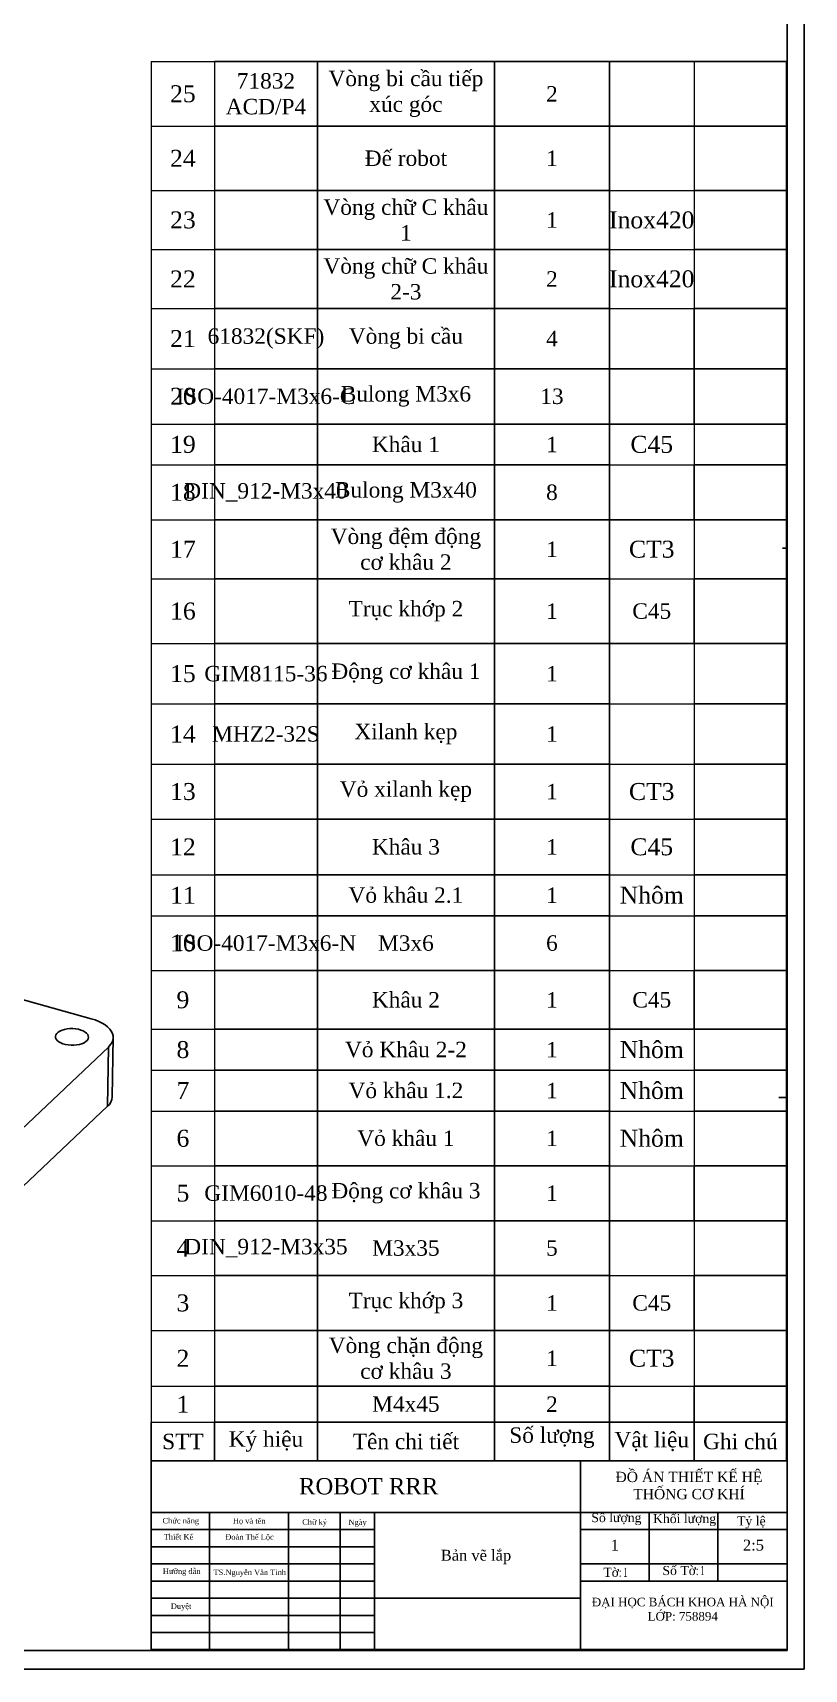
# Model space of a CAD drawing. Header units: millimetres. Extents: x -15 to 1174, y 15 to 856.
# Drawn here: x 949.5 to 1174.2, y 15 to 491.5 of the extents above; entities that cross this region are included whole.
import ezdxf

# ---------------------------------------------------------------- set-up
doc = ezdxf.new("R2010")
doc.units = ezdxf.units.MM
doc.linetypes.add('SLD-Solid', pattern=[0])
doc.layers.get('0').update_dxf_attribs({"lineweight": 25})
doc.styles.add('SLDTEXTSTYLE1', font='TXT', dxfattribs={"width": 0.605})
doc.styles.add('SLDTEXTSTYLE2', font='TXT', dxfattribs={"width": 0.605, "bigfont": 'bigfont'})
doc.styles.add('SLDTEXTSTYLE3', font='TXT', dxfattribs={"width": 0.681818})

# ---------------------------------------------------------------- blocks, each defined once
blk = doc.blocks.new('*T41')
at = {"linetype": 'ByBlock', "lineweight": 15, "transparency": 16777216}
for p, q in [((0, 0), (18.41, 0)), ((0, 0), (0, -396.24)), ((18.41, 0), (18.41, -396.24)), ((158.08, 0), (158.08, -71.88)), ((0, -18.77), (18.41, -18.77)), ((0, -37.55), (18.41, -37.55)), ((133.39, -37.55), (158.08, -37.55)), ((0, -54.72), (18.41, -54.72)), ((133.39, -54.72), (158.08, -54.72)), ((0, -71.88), (18.41, -71.88)), ((133.39, -71.88), (158.08, -71.88)), ((0, -89.44), (18.41, -89.44)), ((0, -105.54), (18.41, -105.54)), ((158.08, -105.54), (158.08, -117.45)), ((0, -117.45), (18.41, -117.45)), ((133.39, -117.45), (158.08, -117.45)), ((0, -133.44), (18.41, -133.44)), ((158.08, -133.44), (158.08, -150.61)), ((0, -150.61), (18.41, -150.61)), ((133.39, -150.61), (158.08, -150.61)), ((0, -169.48), (18.41, -169.48)), ((158.08, -169.48), (158.08, -264.71)), ((0, -187.04), (18.41, -187.04)), ((133.39, -187.04), (158.08, -187.04)), ((0, -204.6), (18.41, -204.6)), ((133.39, -204.6), (158.08, -204.6)), ((0, -220.59), (18.41, -220.59)), ((133.39, -220.59), (158.08, -220.59)), ((0, -236.82), (18.41, -236.82)), ((133.39, -236.82), (158.08, -236.82)), ((0, -248.73), (18.41, -248.73)), ((133.39, -248.73), (158.08, -248.73)), ((0, -264.71), (18.41, -264.71)), ((133.39, -264.71), (158.08, -264.71)), ((0, -281.8), (18.41, -281.8)), ((158.08, -281.8), (158.08, -321.55)), ((0, -293.71), (18.41, -293.71)), ((133.39, -293.71), (158.08, -293.71)), ((0, -305.62), (18.41, -305.62)), ((133.39, -305.62), (158.08, -305.62)), ((0, -321.55), (18.41, -321.55)), ((133.39, -321.55), (158.08, -321.55)), ((0, -337.54), (18.41, -337.54)), ((158.08, -337.54), (158.08, -353.53)), ((0, -353.53), (18.41, -353.53)), ((133.39, -353.53), (158.08, -353.53)), ((0, -369.51), (18.41, -369.51)), ((158.08, -369.51), (158.08, -385.74)), ((0, -385.74), (18.41, -385.74)), ((133.39, -385.74), (158.08, -385.74)), ((0, -396.24), (18.41, -396.24))]:
    blk.add_line(p, q, dxfattribs=at)
at = {"color": 0, "linetype": 'ByBlock', "lineweight": -2, "transparency": 16777216}
for p, q in [((18.41, 0), (185, 0)), ((48.36, 0), (48.36, -407.5)), ((99.93, 0), (99.93, -407.5)), ((133.39, 0), (133.39, -407.5)), ((185, 0), (185, -407.5)), ((18.41, -18.77), (185, -18.77)), ((18.41, -37.55), (133.39, -37.55)), ((158.08, -37.55), (185, -37.55)), ((18.41, -54.72), (133.39, -54.72)), ((158.08, -54.72), (185, -54.72)), ((18.41, -71.88), (133.39, -71.88)), ((158.08, -71.88), (185, -71.88)), ((158.08, -71.88), (158.08, -105.54)), ((18.41, -89.44), (185, -89.44)), ((18.41, -105.54), (185, -105.54)), ((18.41, -117.45), (133.39, -117.45)), ((158.08, -117.45), (185, -117.45)), ((158.08, -117.45), (158.08, -133.44)), ((18.41, -133.44), (185, -133.44)), ((18.41, -150.61), (133.39, -150.61)), ((158.08, -150.61), (185, -150.61)), ((158.08, -150.61), (158.08, -169.48)), ((18.41, -169.48), (185, -169.48)), ((18.41, -187.04), (133.39, -187.04)), ((158.08, -187.04), (185, -187.04)), ((18.41, -204.6), (133.39, -204.6)), ((158.08, -204.6), (185, -204.6)), ((18.41, -220.59), (133.39, -220.59)), ((158.08, -220.59), (185, -220.59)), ((18.41, -236.82), (133.39, -236.82)), ((158.08, -236.82), (185, -236.82)), ((18.41, -248.73), (133.39, -248.73)), ((158.08, -248.73), (185, -248.73)), ((18.41, -264.71), (133.39, -264.71)), ((158.08, -264.71), (185, -264.71)), ((158.08, -264.71), (158.08, -281.8)), ((18.41, -281.8), (185, -281.8)), ((18.41, -293.71), (133.39, -293.71)), ((158.08, -293.71), (185, -293.71)), ((18.41, -305.62), (133.39, -305.62)), ((158.08, -305.62), (185, -305.62)), ((18.41, -321.55), (133.39, -321.55)), ((158.08, -321.55), (185, -321.55)), ((158.08, -321.55), (158.08, -337.54)), ((18.41, -337.54), (185, -337.54)), ((18.41, -353.53), (133.39, -353.53)), ((158.08, -353.53), (185, -353.53)), ((158.08, -353.53), (158.08, -369.51)), ((18.41, -369.51), (185, -369.51)), ((18.41, -385.74), (133.39, -385.74)), ((158.08, -385.74), (185, -385.74)), ((158.08, -385.74), (158.08, -407.5)), ((0, -396.24), (0, -407.5)), ((18.41, -396.24), (185, -396.24)), ((18.41, -396.24), (18.41, -407.5)), ((0, -407.5), (185, -407.5))]:
    blk.add_line(p, q, dxfattribs=at)
at = {"color": 0, "transparency": 16777216}
for s, insert, char_height, width, attachment_point in [('{\\fTimes New Roman|b0|i0|c0|p18;71832 ACD/P4}', (33.38, -9.39), 4.5, 26.9502, 5), ('{\\fTimes New Roman|b0|i0|c0|p18;Vòng bi cầu tiếp xúc góc}', (74.14, -9.39), 4.5, 48.5728, 5), ('{\\fTimes New Roman|b0|i0|c0|p18;25}', (9.2, -9.39), 4.9389, 15.4067, 5), ('{\\fTimes New Roman|b0|i0|c0|p18;2}', (116.66, -9.39), 4.5, 30.4569, 5), ('{\\fTimes New Roman|b0|i0|c0|p18;24}', (9.2, -28.16), 4.9389, 15.4067, 5), ('{\\fTimes New Roman|b0|i0|c0|p18;Đế robot}', (74.14, -28.16), 4.5, 48.5728, 5), ('{\\fTimes New Roman|b0|i0|c0|p18;1}', (116.66, -28.16), 4.5, 30.4569, 5), ('{\\fTimes New Roman|b0|i0|c0|p18;Vòng chữ C khâu 1}', (74.14, -46.13), 4.5, 48.5728, 5), ('{\\fTimes New Roman|b0|i0|c0|p18;23}', (9.2, -46.13), 4.9389, 15.4067, 5), ('{\\fTimes New Roman|b0|i0|c0|p18;1}', (116.66, -46.13), 4.5, 30.4569, 5), ('{\\fTimes New Roman|b0|i0|c0|p18;Inox420}', (145.73, -46.13), 4.9389, 21.6957, 5), ('{\\fTimes New Roman|b0|i0|c0|p18;Vòng chữ C khâu 2-3}', (74.14, -63.3), 4.5, 48.5728, 5), ('{\\fTimes New Roman|b0|i0|c0|p18;22}', (9.2, -63.3), 4.9389, 15.4067, 5), ('{\\fTimes New Roman|b0|i0|c0|p18;2}', (116.66, -63.3), 4.5, 30.4569, 5), ('{\\fTimes New Roman|b0|i0|c0|p18;Inox420}', (145.73, -63.3), 4.9389, 21.6957, 5), ('{\\fTimes New Roman|b0|i0|c0|p18;21}', (9.2, -80.66), 4.9389, 15.4067, 5), ('{\\fTimes New Roman|b0|i0|c0|p18;61832(SKF)}', (33.38, -80.66), 4.5, 26.9502, 5), ('{\\fTimes New Roman|b0|i0|c0|p18;Vòng bi cầu}', (74.14, -80.66), 4.5, 48.5728, 5), ('{\\fTimes New Roman|b0|i0|c0|p18;4}', (116.66, -80.66), 4.5, 30.4569, 5), ('{\\fTimes New Roman|b0|i0|c0|p18;20}', (9.2, -97.49), 4.9389, 15.4067, 5), ('{\\fTimes New Roman|b0|i0|c0|p18;ISO-4017-M3x6-C}', (33.38, -97.49), 4.5, 26.9502, 5), ('{\\fTimes New Roman|b0|i0|c0|p18;Bulong M3x6}', (74.14, -97.49), 4.5, 48.5728, 5), ('{\\fTimes New Roman|b0|i0|c0|p18;13}', (116.66, -97.49), 4.5, 30.4569, 5), ('{\\fTimes New Roman|b0|i0|c0|p18;19}', (9.2, -111.5), 4.9389, 15.4067, 5), ('{\\fTimes New Roman|b0|i0|c0|p18;Khâu 1}', (74.14, -111.5), 4.5, 48.5728, 5), ('{\\fTimes New Roman|b0|i0|c0|p18;1}', (116.66, -111.5), 4.5, 30.4569, 5), ('{\\fTimes New Roman|b0|i0|c0;C45', (145.73, -111.5), 4.9389, 21.6957, 5), ('{\\fTimes New Roman|b0|i0|c0|p18;18}', (9.2, -125.45), 4.9389, 15.4067, 5), ('{\\fTimes New Roman|b0|i0|c0|p18;DIN_912-M3x40}', (33.38, -125.45), 4.5, 26.9502, 5), ('{\\fTimes New Roman|b0|i0|c0|p18;Bulong M3x40}', (74.14, -125.45), 4.5, 48.5728, 5), ('{\\fTimes New Roman|b0|i0|c0|p18;8}', (116.66, -125.45), 4.5, 30.4569, 5), ('{\\fTimes New Roman|b0|i0|c0|p18;Vòng đệm động cơ khâu 2}', (74.14, -142.02), 4.5, 48.5728, 5), ('{\\fTimes New Roman|b0|i0|c0|p18;17}', (9.2, -142.02), 4.9389, 15.4067, 5), ('{\\fTimes New Roman|b0|i0|c0|p18;1}', (116.66, -142.02), 4.5, 30.4569, 5), ('{\\fTimes New Roman|b0|i0|c0|p18;CT3}', (145.73, -142.02), 4.9389, 21.6957, 5), ('{\\fTimes New Roman|b0|i0|c0|p18;Trục khớp 2}', (74.14, -160.04), 4.5, 48.5728, 5), ('{\\fTimes New Roman|b0|i0|c0|p18;16}', (9.2, -160.04), 4.9389, 15.4067, 5), ('{\\fTimes New Roman|b0|i0|c0|p18;1}', (116.66, -160.04), 4.5, 30.4569, 5), ('{\\fTimes New Roman|b0|i0|c0|p18;C45}', (145.73, -160.04), 4.5, 21.6957, 5), ('{\\fTimes New Roman|b0|i0|c0|p18;15}', (9.2, -178.26), 4.9389, 15.4067, 5), ('{\\fTimes New Roman|b0|i0|c0|p18;GIM8115-36}', (33.38, -178.26), 4.5, 26.9502, 5), ('{\\fTimes New Roman|b0|i0|c0|p18;Động cơ khâu 1}', (74.14, -178.26), 4.5, 48.5728, 5), ('{\\fTimes New Roman|b0|i0|c0|p18;1}', (116.66, -178.26), 4.5, 30.4569, 5), ('{\\fTimes New Roman|b0|i0|c0|p18;14}', (9.2, -195.82), 4.9389, 15.4067, 5), ('{\\fTimes New Roman|b0|i0|c0|p18;MHZ2-32S}', (33.38, -195.82), 4.5, 26.9502, 5), ('{\\fTimes New Roman|b0|i0|c0|p18;Xilanh kẹp}', (74.14, -195.82), 4.5, 48.5728, 5), ('{\\fTimes New Roman|b0|i0|c0|p18;1}', (116.66, -195.82), 4.5, 30.4569, 5), ('{\\fTimes New Roman|b0|i0|c0|p18;Vỏ xilanh kẹp}', (74.14, -212.59), 4.5, 48.5728, 5), ('{\\fTimes New Roman|b0|i0|c0|p18;13}', (9.2, -212.59), 4.9389, 15.4067, 5), ('{\\fTimes New Roman|b0|i0|c0|p18;1}', (116.66, -212.59), 4.5, 30.4569, 5), ('{\\fTimes New Roman|b0|i0|c0|p18;CT3}', (145.73, -212.59), 4.9389, 21.6957, 5), ('{\\fTimes New Roman|b0|i0|c0|p18;12}', (9.2, -228.7), 4.9389, 15.4067, 5), ('{\\fTimes New Roman|b0|i0|c0|p18;Khâu 3}', (74.14, -228.7), 4.5, 48.5728, 5), ('{\\fTimes New Roman|b0|i0|c0|p18;1}', (116.66, -228.7), 4.5, 30.4569, 5), ('{\\fTimes New Roman|b0|i0|c0;C45', (145.73, -228.7), 4.9389, 21.6957, 5), ('{\\fTimes New Roman|b0|i0|c0|p18;11}', (9.2, -242.77), 4.9389, 15.4067, 5), ('{\\fTimes New Roman|b0|i0|c0|p18;Vỏ khâu 2.1}', (74.14, -242.77), 4.5, 48.5728, 5), ('{\\fTimes New Roman|b0|i0|c0|p18;1}', (116.66, -242.77), 4.5, 30.4569, 5), ('{\\fTimes New Roman|b0|i0|c0|p18;Nhôm}', (145.73, -242.77), 4.9389, 21.6957, 5), ('{\\fTimes New Roman|b0|i0|c0|p18;10}', (9.2, -256.72), 4.9389, 15.4067, 5), ('{\\fTimes New Roman|b0|i0|c0|p18;ISO-4017-M3x6-N}', (33.38, -256.72), 4.5, 26.9502, 5), ('{\\fTimes New Roman|b0|i0|c0|p18;M3x6}', (74.14, -256.72), 4.5, 48.5728, 5), ('{\\fTimes New Roman|b0|i0|c0|p18;6}', (116.66, -256.72), 4.5, 30.4569, 5), ('{\\fTimes New Roman|b0|i0|c0|p18;9}', (9.2, -273.25), 4.9389, 15.4067, 5), ('{\\fTimes New Roman|b0|i0|c0|p18;Khâu 2}', (74.14, -273.25), 4.5, 48.5728, 5), ('{\\fTimes New Roman|b0|i0|c0|p18;1}', (116.66, -273.25), 4.5, 30.4569, 5), ('{\\fTimes New Roman|b0|i0|c0|p18;C45}', (145.73, -273.25), 4.5, 21.6957, 5), ('{\\fTimes New Roman|b0|i0|c0|p18;8}', (9.2, -287.75), 4.9389, 15.4067, 5), ('{\\fTimes New Roman|b0|i0|c0|p18;Vỏ Khâu 2-2}', (74.14, -287.75), 4.5, 48.5728, 5), ('{\\fTimes New Roman|b0|i0|c0|p18;1}', (116.66, -287.75), 4.5, 30.4569, 5), ('{\\fTimes New Roman|b0|i0|c0|p18;Nhôm}', (145.73, -287.75), 4.9389, 21.6957, 5), ('{\\fTimes New Roman|b0|i0|c0|p18;7}', (9.2, -299.66), 4.9389, 15.4067, 5), ('{\\fTimes New Roman|b0|i0|c0|p18;Vỏ khâu 1.2}', (74.14, -299.66), 4.5, 48.5728, 5), ('{\\fTimes New Roman|b0|i0|c0|p18;1}', (116.66, -299.66), 4.5, 30.4569, 5), ('{\\fTimes New Roman|b0|i0|c0|p18;Nhôm}', (145.73, -299.66), 4.9389, 21.6957, 5), ('{\\fTimes New Roman|b0|i0|c0|p18;6}', (9.2, -313.58), 4.9389, 15.4067, 5), ('{\\fTimes New Roman|b0|i0|c0|p18;Vỏ khâu 1}', (74.14, -313.58), 4.5, 48.5728, 5), ('{\\fTimes New Roman|b0|i0|c0|p18;1}', (116.66, -313.58), 4.5, 30.4569, 5), ('{\\fTimes New Roman|b0|i0|c0|p18;Nhôm}', (145.73, -313.58), 4.9389, 21.6957, 5), ('{\\fTimes New Roman|b0|i0|c0|p18;5}', (9.2, -329.54), 4.9389, 15.4067, 5), ('{\\fTimes New Roman|b0|i0|c0|p18;GIM6010-48}', (33.38, -329.54), 4.5, 26.9502, 5), ('{\\fTimes New Roman|b0|i0|c0|p18;Động cơ khâu 3}', (74.14, -329.54), 4.5, 48.5728, 5), ('{\\fTimes New Roman|b0|i0|c0|p18;1}', (116.66, -329.54), 4.5, 30.4569, 5), ('{\\fTimes New Roman|b0|i0|c0|p18;4}', (9.2, -345.53), 4.9389, 15.4067, 5), ('{\\fTimes New Roman|b0|i0|c0|p18;DIN_912-M3x35}', (33.38, -345.53), 4.5, 26.9502, 5), ('{\\fTimes New Roman|b0|i0|c0|p18;M3x35}', (74.14, -345.53), 4.5, 48.5728, 5), ('{\\fTimes New Roman|b0|i0|c0|p18;5}', (116.66, -345.53), 4.5, 30.4569, 5), ('{\\fTimes New Roman|b0|i0|c0|p18;3}', (9.2, -361.52), 4.9389, 15.4067, 5), ('{\\fTimes New Roman|b0|i0|c0|p18;Trục khớp 3}', (74.14, -361.52), 4.5, 48.5728, 5), ('{\\fTimes New Roman|b0|i0|c0|p18;1}', (116.66, -361.52), 4.5, 30.4569, 5), ('{\\fTimes New Roman|b0|i0|c0|p18;C45}', (145.73, -361.52), 4.5, 21.6957, 5), ('{\\fTimes New Roman|b0|i0|c0|p18;Vòng chặn động cơ khâu 3}', (74.14, -377.63), 4.5, 48.5728, 5), ('{\\fTimes New Roman|b0|i0|c0|p18;2}', (9.2, -377.63), 4.9389, 15.4067, 5), ('{\\fTimes New Roman|b0|i0|c0|p18;1}', (116.66, -377.63), 4.5, 30.4569, 5), ('{\\fTimes New Roman|b0|i0|c0|p18;CT3}', (145.73, -377.63), 4.9389, 21.6957, 5), ('{\\fTimes New Roman|b0|i0|c0|p18;1}', (9.2, -390.99), 4.9389, 15.4067, 5), ('{\\fTimes New Roman|b0|i0|c0|p18;M4x45}', (74.14, -390.99), 4.5, 48.5728, 5), ('{\\fTimes New Roman|b0|i0|c0|p18;2}', (116.66, -390.99), 4.5, 30.4569, 5), ('{\\fTimes New Roman|b0|i0|c0|p18;STT}', (9.2, -401.87), 4.5, 15.4067, 5), ('{\\fTimes New Roman|b0|i0|c0|p18;Ký hiệu}', (33.38, -401.87), 4.5, 26.9502, 5), ('{\\fTimes New Roman|b0|i0|c0|p18;Tên chi tiết }', (74.14, -401.87), 4.5, 48.5728, 5), ('{\\fTimes New Roman|b0|i0|c0|p18;Số lượng}', (116.66, -397.74), 4.5, 30.4569, 2), ('{\\fTimes New Roman|b0|i0|c0|p18;Vật liệu}', (145.73, -401.87), 4.5, 21.6957, 5), ('{\\fTimes New Roman|b0|i0|c0|p18;Ghi chú}', (171.54, -401.87), 4.5, 23.9177, 5)]:
    blk.add_mtext(s, dxfattribs=dict(at, insert=insert, char_height=char_height, width=width, attachment_point=attachment_point))

msp = doc.modelspace()

# ---------------------------------------------------------------- linework, layer by layer
at = {"color": 7, "linetype": 'SLD-Solid', "lineweight": 25}
for p, q in [((1169.1615, 850.4529), (1169.1615, 20.4529)), ((1174.1615, 850.4529), (1174.1615, 20.4529)), ((1169.1555, 381.4807), (1169.1555, 389.4807)), ((1167.8019, 341.481), (1169.1615, 341.481)), ((1169.1549, 325.481), (1169.1549, 333.481)), ((1169.1609, 269.4807), (1169.1609, 277.4807)), ((1169.1614, 221.4529), (1169.1614, 229.4529)), ((1169.1622, 181.4531), (1166.7887, 181.4531)), ((1169.1615, 180.8271), (1169.1622, 181.4531)), ((1169.1622, 165.4531), (1169.1622, 173.4531)), ((1169.1615, 109.4529), (1169.1615, 117.4529)), ((1169.1615, 20.4529), (5.1615, 20.4529)), ((1169.1615, 14.9529), (5.1615, 14.9529))]:
    msp.add_line(p, q, dxfattribs=at)
at = {"color": 7, "linetype": 'SLD-Solid', "lineweight": 18}
msp.add_line((1168.9541, 301.481), (1169.1615, 301.481), dxfattribs=at)
at = {"color": 7, "linetype": 'Continuous', "lineweight": 25}
for p, q in [((939.4282, 211.9654), (966.5049, 204.411)), ((971.5192, 196.1474), (926.7321, 153.7264)), ((971.2394, 178.898), (971.5192, 196.1474)), ((972.6251, 181.6643), (972.9049, 198.9137)), ((971.2394, 178.898), (926.4523, 136.477)), ((1169, 75.6323), (984.0151, 75.6323)), ((984.0151, 75.6323), (984.0151, 20.6323)), ((1109, 60.6323), (1109, 75.6323)), ((1169, 60.6323), (984.0151, 60.6323)), ((1001, 20.6323), (1001, 60.6323)), ((1024, 20.6323), (1024, 60.6323)), ((1039, 20.6323), (1039, 60.6323)), ((1049, 20.6323), (1049, 60.6323)), ((1109, 20.6323), (1109, 60.6323)), ((1129, 40.6323), (1129, 60.6323)), ((1149, 45.6323), (1149, 60.6323)), ((984, 55.6323), (1049, 55.6323)), ((1169, 55.6323), (1109, 55.6323)), ((984, 50.6323), (1049, 50.6323)), ((984, 45.6323), (1049, 45.6323)), ((1169, 45.6323), (1109, 45.6323)), ((984, 40.6323), (1049, 40.6323)), ((1169, 40.6323), (1109, 40.6323)), ((984, 35.6323), (1049, 35.6323)), ((1049, 35.6323), (1109, 35.6323)), ((984, 30.6323), (1049, 30.6323)), ((984, 25.6323), (1049, 25.6323))]:
    msp.add_line(p, q, dxfattribs=at)
at = {"color": 7, "linetype": 'Continuous', "lineweight": 18}
for p, q in [((1169.1615, 84.4529), (1169.1615, 20.4529)), ((1169.1615, 20.6781), (984.0151, 20.6781))]:
    msp.add_line(p, q, dxfattribs=at)
for p, q in [((1149, 45.6323), (1149, 40.6323)), ((1174.1615, 20.4529), (1174.1615, 14.9529)), ((1169.1615, 14.9529), (1174.1615, 14.9529))]:
    msp.add_line(p, q)
at = {"color": 7, "linetype": 'Continuous', "lineweight": 25, "flags": 128}
for points in [[(957.0746, 197.6922), (957.6346, 197.371), (958.2941, 197.1025), (959.0329, 196.895), (959.8287, 196.7548), (960.6572, 196.686), (961.4933, 196.6908), (962.3115, 196.7692), (963.0871, 196.9185), (963.7964, 197.1344), (964.4179, 197.4103), (964.9327, 197.7378), (965.3252, 198.107), (965.5834, 198.5065), (965.6995, 198.9243), (965.67, 199.3478), (965.4957, 199.7639), (965.182, 200.1602), (964.7384, 200.5244), (964.1784, 200.8457), (963.5189, 201.1142), (962.7801, 201.3217), (961.9843, 201.4619), (961.1558, 201.5307), (960.3197, 201.5258), (959.5014, 201.4475), (958.7259, 201.2982), (958.0165, 201.0822), (957.395, 200.8063), (956.8802, 200.4789), (956.4878, 200.1097), (956.2295, 199.7102), (956.1134, 199.2923), (956.143, 198.8689), (956.3172, 198.4528), (956.6309, 198.0565), (957.0746, 197.6922)], [(971.5192, 196.1474), (972.0793, 196.7597), (972.4989, 197.4016), (972.7727, 198.0649), (972.8973, 198.7413), (972.8711, 199.4224), (972.6944, 200.0995), (972.3695, 200.7642), (971.9004, 201.408), (971.2931, 202.0229), (970.5551, 202.6011), (969.6959, 203.1355), (968.7261, 203.6191), (967.6579, 204.0461), (966.5049, 204.411)]]:
    msp.add_lwpolyline(points, dxfattribs=at)
at = {"color": 7, "linetype": 'Continuous', "lineweight": 25}
msp.add_arc((968.7032, 181.8986), 3.9288, 310.204702, 356.580985, dxfattribs=at)

# ---------------------------------------------------------------- block references
msp.add_blockref('*T41', (984.0151, 483.1345))

# ---------------------------------------------------------------- texts
at = {"color": 7, "linetype": 'Continuous', "lineweight": 0, "attachment_point": 2}
for s, insert, char_height, style in [('{\\fTimes New Roman|b0|i0|c0|p18;\\W1;\\C0;ĐỒ ÁN THIẾT KẾ HỆ \\PTHỐNG CƠ KHÍ}', (1140.5887, 72.4694), 3, 'SLDTEXTSTYLE2'), ('{\\fTimes New Roman|b0|i0|c0|p18;\\W1;\\C0;ROBOT RRR}', (1047.2987, 70.6437), 4.7625, 'SLDTEXTSTYLE2'), ('{\\fTimes New Roman|b0|i0|c0|p18;\\W1;\\C0;Chức năng}', (992.5988, 59.0146), 1.6, 'SLDTEXTSTYLE2'), ('{\\fTimes New Roman|b0|i0|c0|p18;\\W1;\\C0;Họ và tên}', (1012.5249, 58.9522), 1.6, 'SLDTEXTSTYLE2'), ('{\\fTimes New Roman|b0|i0|c0|p18;\\W1;\\C0;Chữ ký}', (1031.5747, 58.65), 1.6, 'SLDTEXTSTYLE2'), ('{\\fTimes New Roman|b0|i0|c0|p18;\\W1;\\C0;Ngày}', (1044.0874, 58.5675), 1.6, 'SLDTEXTSTYLE2'), ('{\\fTimes New Roman|b0|i0|c0|p18;\\W1;\\C0;Số lượng}', (1119.4496, 60.4409), 2.645833, 'SLDTEXTSTYLE3'), ('{\\fTimes New Roman|b0|i0|c0|p18;\\W1;\\C0;Khối lượng}', (1139.3014, 60.1577), 2.645833, 'SLDTEXTSTYLE3'), ('{\\fTimes New Roman|b0|i0|c0|p18;\\W1;\\C0;Tỷ lệ}', (1158.7522, 59.4854), 2.645833, 'SLDTEXTSTYLE2'), ('{\\fTimes New Roman|b0|i0|c0|p18;\\W1;\\C0;Thiết Kế}', (991.9277, 54.3211), 1.6, 'SLDTEXTSTYLE2'), ('{\\fTimes New Roman|b0|i0|c0|p18;\\W1;\\C0;Đoàn Thế Lộc}', (1012.6163, 54.2904), 1.6, 'SLDTEXTSTYLE2'), ('{\\fTimes New Roman|b0|i0|c0|p18;\\W1;\\C0;2:5}', (1159.3627, 52.7033), 3.175, 'SLDTEXTSTYLE1'), ('{\\fTimes New Roman|b0|i0|c0|p18;\\W1;\\C0;Bản vẽ lắp}', (1078.5609, 49.7507), 3.175, 'SLDTEXTSTYLE2'), ('{\\fTimes New Roman|b0|i0|c0|p18;\\W1;\\C0;Hưỡng dẫn}', (992.8633, 44.3179), 1.6, 'SLDTEXTSTYLE2'), ('{\\fTimes New Roman|b0|i0|c0|p18;\\W1;\\C0;TS.Nguyễn Văn Tình}', (1012.6857, 43.9887), 1.6, 'SLDTEXTSTYLE2'), ('{\\fTimes New Roman|b0|i0|c0|p18;\\W1;\\C0;Duyệt}', (992.6841, 34.1361), 1.6, 'SLDTEXTSTYLE2')]:
    msp.add_mtext(s, dxfattribs=dict(at, insert=insert, char_height=char_height, style=style))
for s, insert, char_height, width, style in [('{\\fTimes New Roman|b0|i0|c0|p18;\\W1;\\C0;1}', (1119.013, 52.7033), 3.175, 0.640292, 'SLDTEXTSTYLE1'), ('{\\fTimes New Roman|b0|i0|c0|p18;\\W1;\\C0;Tờ\\W0.605;\\C7;: 1}', (1119.1835, 44.5173), 2.645833, 9.58644, 'SLDTEXTSTYLE2'), ('{\\fTimes New Roman|b0|i0|c0|p18;\\W1;\\C0;Số Tờ\\W0.605;\\C7;: 1}', (1139, 45.0359), 2.645833, 28.904621, 'SLDTEXTSTYLE2'), ('{\\fTimes New Roman|b0|i0|c0|p18;\\W1;\\C0;ĐẠI HỌC BÁCH KHOA HÀ NỘI^JLỚP: 758894}', (1138.7719, 35.7872), 2.5, 55.681353, 'SLDTEXTSTYLE2')]:
    msp.add_mtext(s, dxfattribs=dict(at, insert=insert, char_height=char_height, width=width, style=style))

doc.saveas('drawing.dxf')
